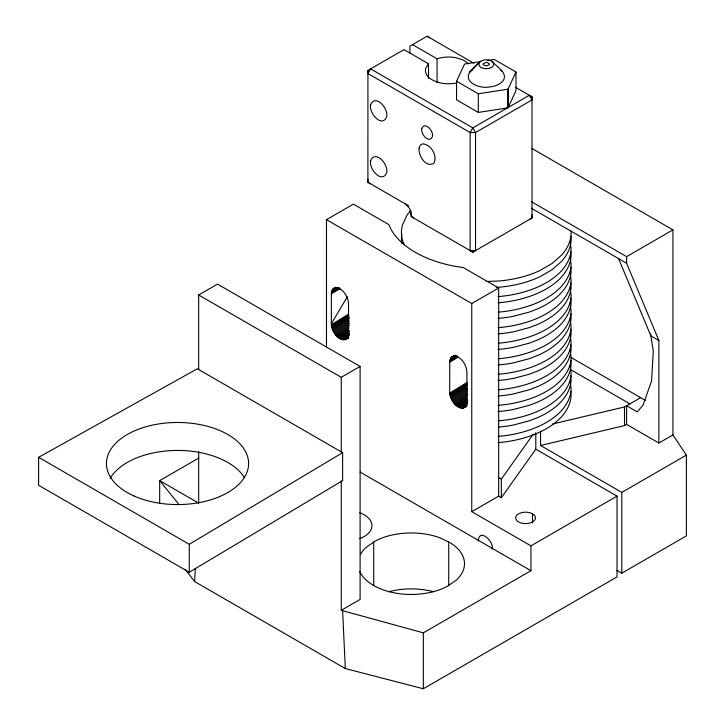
<?xml version="1.0" encoding="UTF-8"?>
<svg xmlns="http://www.w3.org/2000/svg" width="725" height="725" viewBox="0 0 725 725"><rect width="100%" height="100%" fill="white"/><g stroke="black" fill="none" stroke-linecap="round" stroke-linejoin="round"><path stroke-width="1.09" d="M367.901 73.533L370.602 68.866L472.836 127.89L475.528 132.548L475.528 250.605L472.836 252.146L470.135 250.605L470.135 132.557L472.836 127.89L529.341 95.274L532.014 96.833L532.023 99.932L475.528 132.548L470.135 132.557L367.901 73.533L367.919 70.425L403.952 49.617L428.466 63.764L428.466 78.418M367.919 179.148L367.901 182.265L408.737 205.864M481.047 61.507L464.544 64.063L456.569 81.218L456.569 99.869L478.319 112.429L507.427 107.925L508.026 89.175L515.992 72.029L494.242 59.468L487.644 60.492M347.964 338.113C339.49 343.795 331.316 331.407 331.325 323.731L331.361 292.954L332.775 289.221L335.748 287.245M466.918 406.072C458.463 412.688 449.591 399.992 449.699 392.071L449.745 361.304L451.149 357.57L454.122 355.585M492.175 549.106C494.323 541.738 479.026 527.202 478.255 541.067M535.793 432.78L535.793 449.174L617.038 496.145L617.038 576.919L423.337 688.75L345.317 668.559L194.653 581.577L195.315 568.264M331.325 323.731L347.347 296.715M535.793 449.174L501.356 497.694L498.664 496.145L471.757 511.678L471.757 303.539L326.486 219.666L326.486 347.483M501.356 497.694L501.356 479.062L533.192 434.257M469.945 71.92C462.876 82.378 479.986 88.631 488.206 87.109C493.643 86.674 499.597 85.142 503.141 80.683C508.388 72.863 496.444 66.918 492.81 61.933C489.248 59.106 483.657 59.097 479.986 61.734L469.945 71.92L479.986 61.734M479.479 62.25C475.373 71.041 497.921 70.57 492.81 61.933M410.694 210.332L407.078 215.017L402.484 224.904A85.233 49.209 0 0 0 402.484 240.238L403.961 244.243M428.466 63.764L425.747 68.132A23.028 13.295 0 0 0 425.765 72.781A23.418 13.521 0 0 0 430.868 79.061C438.426 83.855 447.923 84.653 456.569 83.012M346.024 339.246L347.891 337.098L348.498 334.624L348.544 303.847C348.272 296.634 342.146 286.121 333.844 288.333M464.961 407.196L466.266 405.438L466.873 402.964L466.918 372.197C466.646 364.974 460.529 354.471 452.219 356.682M471.168 70.697L472.664 69.591M333.282 331.162L349.305 321.084M333.844 332.213L348.897 322.743M334.47 333.237L349.486 323.776M335.149 334.207L349.196 325.362M335.874 335.122L348.961 326.903M451.657 399.511L467.679 389.425M452.219 400.562L467.272 391.083M452.844 401.577L466.927 392.714M453.524 402.547L467.571 393.711M454.249 403.472L467.344 395.243M332.34 329.005L349.405 318.32M332.775 330.093L348.843 319.997M336.636 335.983L348.779 328.371M450.714 397.345L466.827 387.259M451.149 398.433L467.217 388.346M455.01 404.323L467.154 396.72M331.978 327.917L349.087 317.233M337.433 336.772L348.625 329.775M450.352 396.258L467.471 385.573M455.808 405.112L467 398.125M331.697 326.83L348.861 316.163M338.258 337.478L349.432 330.518M450.071 395.17L467.235 384.504M456.632 405.828L466.873 399.448M339.092 338.104L349.332 331.76M457.466 406.453L467.707 400.1M331.488 325.77L348.707 315.112M449.862 394.11L467.081 383.462M331.361 324.728L348.634 314.106M339.934 338.638L349.242 332.902M449.745 393.077L467.009 382.447M458.309 406.988L467.616 401.251M340.777 339.083L349.468 333.754M459.152 407.423L466.873 402.692M331.325 293.906L339.989 288.613M449.699 362.255L458.363 356.954M331.361 292.954L339.092 288.269M341.611 339.418L349.332 334.714M449.745 361.304L457.466 356.609M459.985 407.767L467.716 403.064M331.488 292.066L339.237 287.39M342.436 339.653L349.196 335.566M449.862 360.407L456.641 356.319M460.81 408.003L467.571 403.916M331.697 291.233L337.524 287.743M343.224 339.789L348.063 336.889M450.071 359.582L456.868 355.504M461.608 408.13L466.438 405.23M189.27 572.252L189.27 544.294L342.626 452.654L197.345 368.771L38.615 457.312L38.615 485.27L189.27 572.252L342.626 480.612L342.626 452.654M331.978 290.48L336.844 287.589M343.994 339.808L348.834 336.935M450.352 358.83L456.197 355.35M462.369 408.157L466.238 405.855M332.34 289.81L336.11 287.589M344.719 339.726L348.598 337.442M450.714 358.15L455.427 355.377M463.094 408.075L466.972 405.782M332.775 289.221L335.612 287.562M345.399 339.536L348.308 337.832M451.149 357.57L454.928 355.359M463.773 407.885L465.713 406.743M333.282 288.731L335.177 287.635M451.657 357.072L454.493 355.422M473.842 63.229L427.107 36.25L409.879 46.201L409.879 52.988M326.486 219.666L353.383 204.133L388.881 224.623L390.548 228.475A98.926 57.112 0 0 0 456.496 266.546L463.175 267.516L498.664 288.006L498.664 496.145M198.686 369.551L198.686 294.993L217.518 284.118L360.108 366.442L360.108 599.439L341.276 610.314L341.276 480.956M198.813 458.019L159.681 480.612L159.681 502.978M198.686 294.993L341.276 377.317L360.108 366.442M471.757 303.539L498.664 288.006M531.706 201.849L626.608 256.641L672.936 229.888L672.936 434.928L686.385 455.119L686.385 535.884L621.814 573.167L616.939 570.348M552.559 424.007L624.506 406.961L640.646 397.644M540.569 431.23L540.569 445.485L624.506 425.602L626.608 424.397L658.889 443.029L672.936 434.928M540.569 445.485L621.814 492.393L686.385 455.119M471.757 511.678L530.945 545.853L617.038 496.145M341.276 610.314L423.337 632.834L530.945 570.702L530.945 545.853M346.586 338.847L348.535 337.732M529.341 219.521L532.023 217.98L532.014 96.833L515.466 87.281M507.427 107.925L508.026 107.826L508.026 89.175L478.319 93.779L456.569 81.218M496.244 287.381L499.561 287.182A84.463 48.765 0 0 0 524.809 282.442A84.834 48.983 0 0 0 539.681 276.868L552.214 269.627L561.875 261.036A84.463 48.765 0 0 0 570.077 246.464A84.209 48.62 0 0 0 571.019 236.232M470.135 250.605L475.528 250.605M486.285 281.49L499.561 280.956A84.463 48.765 0 0 0 516.689 278.309A84.834 48.983 0 0 0 539.681 270.642L552.214 263.402L561.875 254.81A84.463 48.765 0 0 0 570.077 240.238A84.209 48.62 0 0 0 571.092 231.03M370.602 183.797L367.901 182.265L367.919 70.425M412.561 44.642L437.075 58.797A23.282 13.44 0 0 1 448.684 57.021A23.028 13.295 0 0 1 456.614 57.846L463.574 60.175L468.74 63.746M532.059 148.552L672.936 229.888M531.389 208.265L626.608 263.238L658.889 340.514L658.889 443.029M658.889 340.514L650.878 335.892L618.588 258.617M571.191 357.543L645.477 400.436M570.213 369.406L629.889 403.861M498.664 477.503L501.356 479.062M360.062 472.038L530.945 570.702M198.496 503.023L159.681 480.612L178.867 504.355M38.615 457.312L189.27 544.294M427.107 36.25L429.78 37.809M413.64 217.962L412.308 216.784A3.743 2.166 60 0 1 411.918 216.249M405.574 204.006L409.688 208.601L411.32 215.071M185.056 569.207L194.653 581.577M529.341 95.274L532.023 99.932M570.231 241.443L571.101 249.364A85.305 49.255 0 0 1 566.569 263.963A84.372 48.711 0 0 1 554.67 277.113C542.798 286.312 528.298 291.45 513.726 294.468A85.305 49.255 0 0 1 498.066 296.625M570.231 256.976L571.101 264.897A85.305 49.255 0 0 1 566.569 279.497A84.372 48.711 0 0 1 554.67 292.637C542.798 301.845 528.298 306.983 513.726 310.001A85.305 49.255 0 0 1 498.066 312.158M570.231 272.5L571.101 280.421A85.305 49.255 0 0 1 566.569 295.012A84.372 48.711 0 0 1 554.67 308.161C542.798 317.369 528.298 322.507 513.726 325.525A85.305 49.255 0 0 1 498.066 327.682M570.231 288.042L571.101 295.963A85.305 49.255 0 0 1 566.569 310.563A84.372 48.711 0 0 1 554.67 323.703C542.798 332.911 528.298 338.049 513.726 341.067A85.305 49.255 0 0 1 498.066 343.224M570.231 303.576L571.101 311.496A85.305 49.255 0 0 1 566.569 326.096A84.372 48.711 0 0 1 554.67 339.237C542.798 348.444 528.298 353.583 513.726 356.6A85.305 49.255 0 0 1 498.066 358.757M570.231 319.091L571.101 327.02A85.305 49.255 0 0 1 566.569 341.611A84.372 48.711 0 0 1 554.67 354.761C542.798 363.959 528.298 369.097 513.726 372.124A85.305 49.255 0 0 1 498.066 374.281M570.231 334.624L571.101 342.553A85.305 49.255 0 0 1 566.569 357.144A84.372 48.711 0 0 1 554.67 370.294C542.798 379.492 528.298 384.631 513.726 387.657A85.305 49.255 0 0 1 498.066 389.814M570.231 350.175L571.101 358.096A85.305 49.255 0 0 1 566.569 372.686A84.372 48.711 0 0 1 554.67 385.836C542.798 395.043 528.298 400.182 513.726 403.2A85.305 49.255 0 0 1 498.066 405.357M570.231 365.69L571.101 373.62A85.305 49.255 0 0 1 566.569 388.21A84.372 48.711 0 0 1 554.67 401.36C542.798 410.558 528.298 415.697 513.726 418.724A85.305 49.255 0 0 1 498.066 420.881M570.231 381.223L571.101 389.153A85.305 49.255 0 0 1 568.926 398.977A84.372 48.711 0 0 1 554.67 416.893C542.798 426.092 528.298 431.23 513.726 434.257A85.305 49.255 0 0 1 498.066 436.414M650.524 333.654L653.288 351.244L651.558 380.997L642.984 405.239L637.221 411.882L626.608 405.755L626.608 424.397M342.626 611.084L345.317 668.559M570.928 251.593L571.101 255.562A85.305 49.255 0 0 1 566.569 270.162A84.372 48.711 0 0 1 554.67 283.312C542.798 292.51 528.298 297.649 513.726 300.676A85.305 49.255 0 0 1 498.066 302.823M570.928 267.126L571.101 271.096A85.305 49.255 0 0 1 566.569 285.695A84.372 48.711 0 0 1 554.67 298.845A83.538 48.231 0 0 1 536.5 309.33L529.322 312.067L513.726 316.209A85.305 49.255 0 0 1 498.066 318.357M570.928 282.668L571.101 286.647A85.305 49.255 0 0 1 566.569 301.237A84.372 48.711 0 0 1 554.67 314.387A83.538 48.231 0 0 1 536.5 324.873L529.322 327.609L513.726 331.751A85.305 49.255 0 0 1 498.066 333.908M570.928 298.192L571.101 302.162A85.305 49.255 0 0 1 566.569 316.762A84.372 48.711 0 0 1 554.67 329.911A83.538 48.231 0 0 1 536.5 340.397L529.322 343.133L513.726 347.275A85.305 49.255 0 0 1 498.066 349.423M570.928 313.726L571.101 317.695A85.305 49.255 0 0 1 566.569 332.295A84.372 48.711 0 0 1 554.67 345.444A83.538 48.231 0 0 1 536.5 355.93L529.322 358.667L513.726 362.808A85.305 49.255 0 0 1 498.066 364.956M570.928 329.268L571.101 333.246A85.305 49.255 0 0 1 566.569 347.837A84.372 48.711 0 0 1 554.67 360.987A83.538 48.231 0 0 1 536.5 371.472L529.322 374.209L513.726 378.35A85.305 49.255 0 0 1 498.066 380.507M570.928 344.801L571.101 348.779A85.305 49.255 0 0 1 566.569 363.37A84.372 48.711 0 0 1 554.67 376.52A83.538 48.231 0 0 1 536.5 387.005L529.322 389.742L513.726 393.883A85.305 49.255 0 0 1 498.066 396.04M570.928 360.316L571.101 364.294A85.305 49.255 0 0 1 566.569 378.894A84.372 48.711 0 0 1 554.67 392.044A83.538 48.231 0 0 1 536.5 402.529L529.322 405.266L513.726 409.398A85.305 49.255 0 0 1 498.066 411.555M570.928 375.867L571.101 379.846A85.305 49.255 0 0 1 566.569 394.436A84.372 48.711 0 0 1 554.67 407.586A83.538 48.231 0 0 1 536.5 418.071L529.322 420.808L513.726 424.95A85.305 49.255 0 0 1 498.066 427.107M570.928 391.4L571.101 395.37A85.305 49.255 0 0 1 568.926 405.202A84.372 48.711 0 0 1 554.67 423.119C542.798 432.317 528.298 437.456 513.726 440.483A85.305 49.255 0 0 1 498.066 442.631M508.026 89.175L508.189 107.481L515.992 90.679L515.992 72.029M532.014 214.881L532.023 217.98L472.836 252.146L410.939 216.431L410.957 211.247M626.608 256.641L626.608 263.238M624.506 406.961L624.506 425.602M621.814 492.393L621.814 573.167M532.522 513.88L532.522 522.852M478.319 93.779L478.319 112.429M448.73 542.064L448.73 585.682M437.075 58.797L437.075 82.46M423.337 632.834L423.337 688.75M373.728 542.064L373.728 585.682M341.276 377.317L341.276 451.874M198.686 451.503L198.686 503.241M401.813 243.41A85.233 49.209 0 0 1 401.813 234.184M500.558 70.035A17.772 10.259 0 0 1 501.954 71.195M359.682 571.454A53.269 30.749 0 0 0 447.361 586.308L456.261 580.136A53.269 30.749 0 0 0 450.361 542.844L439.676 537.714A53.269 30.749 0 0 0 375.088 541.122L366.188 547.284A53.269 30.749 0 0 0 360.361 554.58M388.518 591.808A53.269 30.749 0 0 1 433.55 591.709M359.636 512.675A26.662 15.397 0 0 1 359.636 538.648M110.127 478.418A71.095 41.044 0 0 1 176.846 450.442A71.095 41.044 0 0 1 244.47 477.675M370.711 104.59C368.291 112.457 381.712 128.271 386.606 117.015C389.035 109.149 375.613 93.344 370.711 104.59M370.711 160.515C368.291 168.381 381.712 184.195 386.606 172.931C389.035 165.064 375.613 149.259 370.711 160.515M419.141 148.081C417.935 155.404 426.237 168.653 434.076 162.998C437.465 155.503 431.239 144.719 423.056 143.894A11.174 6.452 60 0 0 420.101 145.607L419.141 148.081M421.787 128.416C420.174 133.654 429.137 144.203 432.39 136.681C434.003 131.433 425.049 120.903 421.787 128.416M483.358 63.755L483.249 64.054A2.945 1.704 0 0 0 483.521 64.951L486.548 65.957L489.23 64.661A3.217 1.858 0 0 0 489.23 63.755L487.562 62.622A2.945 1.704 0 0 0 486.013 62.459L483.358 63.755M533.817 514.741L532.123 513.617A9.896 5.709 0 0 0 521.23 512.756A9.896 5.709 0 0 0 515.692 518.239L516.182 519.698A9.896 5.709 0 0 0 529.903 523.024A9.896 5.709 0 0 0 533.817 514.741M134.116 496.027A71.095 41.044 0 0 0 247.986 468.975A71.095 41.044 0 0 0 150.474 425.566A71.095 41.044 0 0 0 134.116 496.027"/></g></svg>
